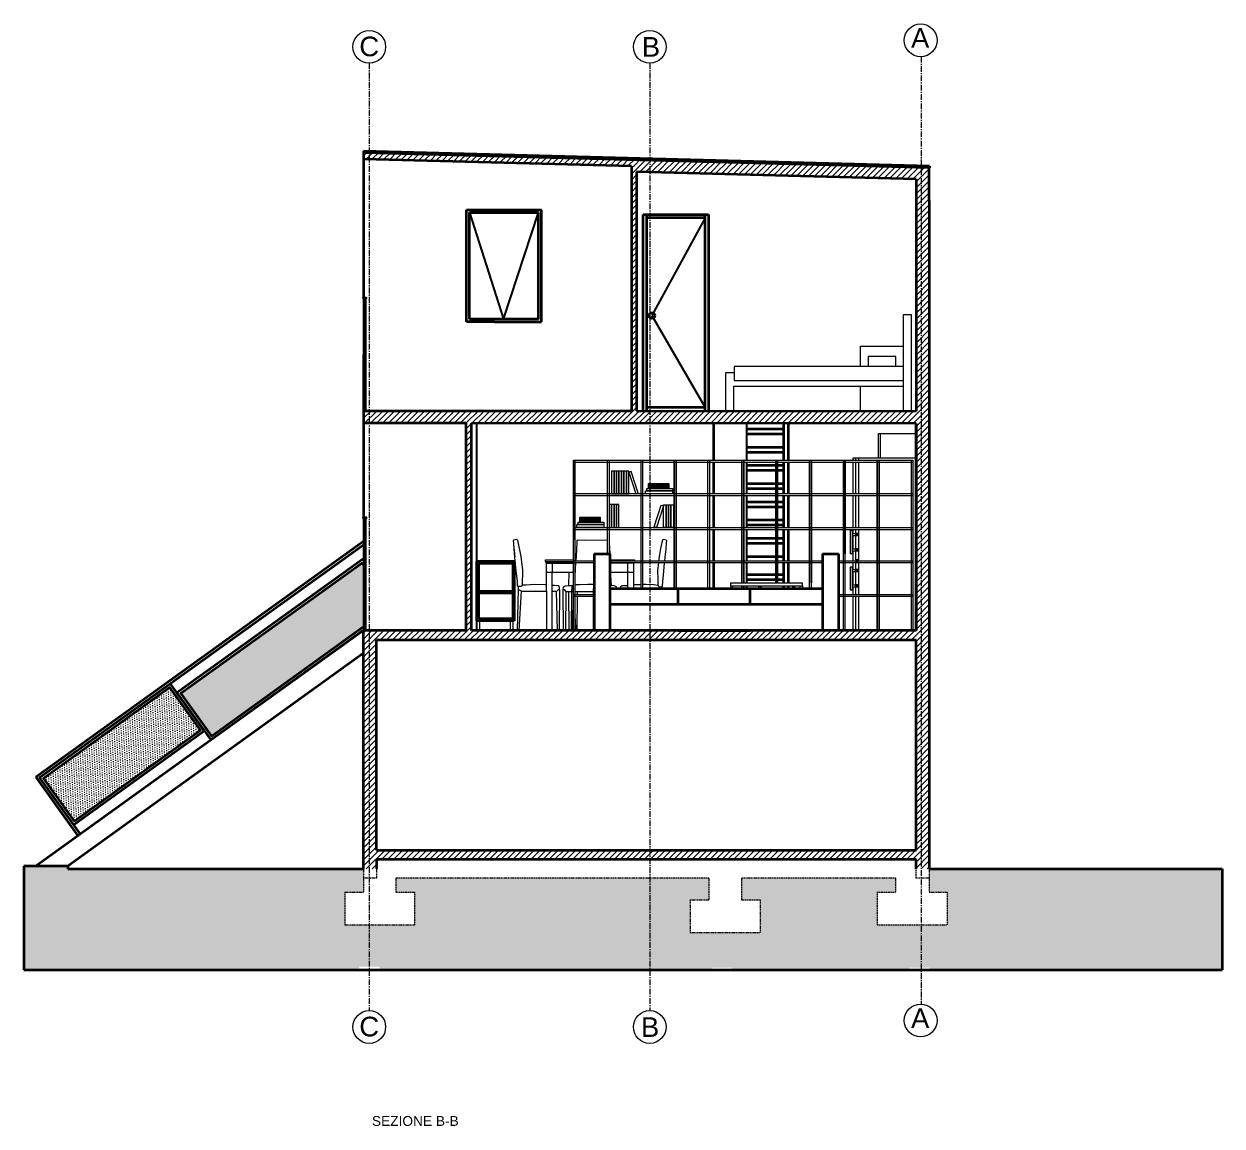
# Model space of a CAD drawing. Header units: metres. Extents: x -3394 to 4496, y 8696 to 12812.
# Drawn here: x 3214 to 4496, y 11612 to 12791 of the extents above; entities that cross this region are included whole.
import ezdxf

# ---------------------------------------------------------------- set-up
doc = ezdxf.new("R2010")
doc.units = ezdxf.units.M
doc.header["$LTSCALE"] = 5
doc.header["$MEASUREMENT"] = 0
doc.linetypes.add('CENTERX2', pattern=[4, 2.5, -0.5, 0.5, -0.5])
doc.linetypes.add('HIDDEN', pattern=[0.375, 0.25, -0.125])
for name, color, linetype, lineweight in [('A-ANNO-SYMB', 3, 'Continuous', 15), ('A-ANNO-SYMBT', 1, 'CENTERX2', 9), ('A-ELEV-MBE2', 2, 'Continuous', 25), ('A-FLOR-LEVL', 5, 'Continuous', 35), ('A-FURN', 2, 'Continuous', 18), ('A-GLAZ-FULL', 5, 'Continuous', 25), ('A-WALL-FULL', 4, 'Continuous', 35), ('G-ANNO-TTLB', 3, 'Continuous', 18)]:
    doc.layers.add(name, color=color, linetype=linetype, lineweight=lineweight)
doc.layers.add('FINESTRE', color=5, linetype='Continuous')
doc.layers.add('G-ANNO-NPLT', color=210, linetype='Continuous', lineweight=18, plot=False)
doc.styles.add('ARIAL', font='arial.ttf')

msp = doc.modelspace()

# ---------------------------------------------------------------- hatches: boundary and pattern name
at = {"layer": 'G-ANNO-NPLT'}
h = msp.add_hatch(dxfattribs=at)
h.set_pattern_fill('ANSI31', color=256, scale=36.1)
h.set_pattern_definition([(45, (-308.1796, -3.8845), (-3.1908194, 3.1908194), [])])
h.paths.add_polyline_path([(3883.5, 12142.1), (3692.9, 12142.1), (3692.9, 12363.9), (3883.5, 12363.8), (3883.5, 12377.1), (3869.5, 12377.1), (3869.5, 12632.7), (3883.5, 12632.4), (3883.5, 12638.2), (3877.3, 12638.4), (3864, 12638.7), (3864, 12377.1), (3583.5, 12377.3), (3583.5, 12364), (3686.9, 12364), (3686.9, 12142.1), (3583.5, 12142.1), (3583.5, 11887.2), (3591.3, 11887.2), (3591.3, 11897.2), (3883.5, 11897.2), (3883.5, 11907.2), (3591.3, 11907.2), (3591.3, 12132.1), (3883.5, 12132.1)])
h.paths.add_polyline_path([(4174, 12637.2), (4168.3, 12637.2), (4168.3, 12630.9), (4168.3, 12630.8), (4031.9, 12634.5), (3883.5, 12638.2), (3883.5, 12632.4), (4031.5, 12628.5), (4168.3, 12624.9), (4168.3, 12602.2), (4168.3, 12376.9), (3883.5, 12377.1), (3883.5, 12363.8), (4168.3, 12363.6), (4168.3, 12142.1), (3990.9, 12142.1), (3990.9, 12142.1), (3913.6, 12142.1), (3883.5, 12142.1), (3883.5, 12132.1), (4168.3, 12132.1), (4168.3, 11907.2), (3883.5, 11907.2), (3883.5, 11897.2), (4168.3, 11897.2), (4168.3, 11887.2), (4174, 11887.2)])
h.paths.add_polyline_path([(4182.3, 12602.2), (4182.3, 12637.2), (4174, 12637.2), (4174, 11887.2), (4182.3, 11887.2)])
h.paths.add_polyline_path([(3583.5, 12142.1), (3577.3, 12142.1), (3577.3, 11887.2), (3583.5, 11887.2)])
h.paths.add_polyline_path([(3583.5, 12377.3), (3577.3, 12377.3), (3577.3, 12364), (3583.5, 12364)])
h.paths.add_polyline_path([(4168.3, 12637.2), (4174, 12637.2), (4174, 12637.5), (3883.5, 12645), (3883.5, 12638.2), (4031.9, 12634.5), (4168.3, 12630.8), (4168.3, 12630.9)])
h.paths.add_polyline_path([(3883.5, 12646.8), (3883.5, 12645), (4174, 12637.5), (4174, 12639.3)])
h.paths.add_polyline_path([(4182.9, 12639), (4174, 12639.3), (4174, 12637.5), (4182.8, 12637.2)])
h.paths.add_polyline_path([(3883.5, 12645), (3583.5, 12652.8), (3583.5, 12646), (3877.3, 12638.4), (3883.5, 12638.2)])
h.paths.add_polyline_path([(3883.5, 12646.8), (3583.5, 12654.6), (3583.5, 12652.8), (3883.5, 12645)])
h.paths.add_polyline_path([(3583.5, 12652.8), (3577.3, 12653), (3577.3, 12646.2), (3583.5, 12646)])
h.paths.add_polyline_path([(3583.5, 12654.6), (3577.3, 12654.8), (3577.3, 12653), (3583.5, 12652.8)])
h = msp.add_hatch(dxfattribs=at)
h.set_pattern_fill('DOTS', color=256, scale=40, angle=542.9169, style=0)
h.set_pattern_definition([(182.91694, (6150.3011, 8404.061), (-1.1211598, -2.5603712), [0, -2.5])])
h.paths.add_polyline_path([(3576, 12214.3), (3577.1, 12212.8), (3577.1, 12202.1), (3577.1, 12182.1), (3577.1, 12162.1), (3577.1, 12146.2), (3414.7, 12029.3), (3382, 12074.7)])
h = msp.add_hatch(dxfattribs=at)
h.set_pattern_fill('DOTS', color=256, scale=40, angle=542.9169, style=0)
h.set_pattern_definition([(92.916943, (13466.1625, 3390.395), (-2.5603712, 1.1211598), [0, -2.5])])
h.paths.add_polyline_path([(3370, 12081.1), (3402.8, 12035.6), (3267.7, 11938.4), (3235, 11983.9)])
h = msp.add_hatch(dxfattribs=at)
h.set_pattern_fill('DOTS', color=256, scale=100, angle=270, style=0)
h.set_pattern_definition([(180, (5670.072, 9442.398), (-3.125, -6.25), [0, -6.25])])
h.paths.add_polyline_path([(3214.1, 11890.1), (3260.9, 11890.1), (3260.9, 11887.2), (3577.3, 11887.2), (3577.3, 11877.2), (3577.3, 11862.2), (3557.4, 11862.2), (3557.4, 11827.2), (3631.7, 11827.2), (3631.7, 11862.2), (3611.8, 11862.2), (3611.8, 11877.2), (3946.6, 11877.2), (3946.6, 11854.7), (3946.6, 11854), (3926.7, 11854), (3926.7, 11819), (4001.7, 11819), (4001.7, 11854), (3981.7, 11854), (3981.7, 11854.4), (3981.7, 11877), (4146.5, 11877.4), (4146.5, 11862.2), (4126.6, 11862.2), (4126.6, 11827.2), (4201.6, 11827.2), (4201.6, 11862.2), (4182.3, 11862.2), (4182.3, 11877.2), (4182.3, 11887.2), (4495.7, 11887.2), (4495.7, 11779.3), (3214.1, 11779.3)])
h.paths.add_polyline_path([(3594.6, 11782.6), (3572.8, 11782.6), (3572.6, 11779.3), (3594.4, 11779.3)])
h.paths.add_polyline_path([(3971.2, 11781.5), (3950.1, 11781.5), (3950.1, 11779.3), (3971.2, 11779.3)])
h.paths.add_polyline_path([(4182.9, 11781.6), (4161.1, 11781.6), (4161.1, 11779.3), (4182.9, 11779.3)])

# ---------------------------------------------------------------- linework, layer by layer
at = {"layer": 'A-ANNO-SYMB'}
for p, q in [((4128.3, 12326.6), (4128.3, 12352.9)), ((4128.3, 12352.9), (4168.3, 12352.9)), ((4130.3, 12326.6), (4130.3, 12352.9)), ((4100.9, 12326.6), (4100.9, 12324.3)), ((4168.3, 12326.6), (4100.9, 12326.6)), ((4100.9, 12322.3), (4100.9, 12288.4)), ((4103.7, 12326.6), (4103.7, 12324.3)), ((4103.7, 12322.3), (4103.7, 12288.4)), ((4106.7, 12326.6), (4106.7, 12324.3)), ((4106.7, 12322.3), (4106.7, 12288.4)), ((4100.9, 12286.4), (4100.9, 12252.4)), ((4103.7, 12286.4), (4103.7, 12252.4)), ((4106.7, 12286.4), (4106.7, 12252.4)), ((4098, 12249.1), (4098, 12224.1)), ((4100, 12249.1), (4098, 12249.1)), ((4100, 12249.1), (4100, 12224.1)), ((4100, 12246.1), (4103.7, 12246.1)), ((4103.7, 12243.6), (4100, 12243.6)), ((4100.9, 12250.3), (4100.9, 12246.1)), ((4100.9, 12243.6), (4100.9, 12229.6)), ((4103.7, 12250.3), (4103.7, 12217.8)), ((4106.7, 12246.1), (4103.7, 12246.1)), ((4106.7, 12243.6), (4103.7, 12243.6)), ((4106.7, 12250.3), (4106.7, 12234.3)), ((4100, 12229.6), (4103.7, 12229.6)), ((4103.7, 12227.1), (4100, 12227.1)), ((4100.9, 12227.1), (4100.9, 12216.5)), ((4106.7, 12229.6), (4103.7, 12229.6)), ((4106.7, 12227.1), (4103.7, 12227.1)), ((4106.7, 12234.3), (4106.7, 12227.1)), ((4106.7, 12227.2), (4106.7, 12216.5)), ((4100, 12224.1), (4098, 12224.1)), ((4100.9, 12214.5), (4100.9, 12207.5)), ((4103.7, 12218.1), (4106.7, 12218.1)), ((4103.7, 12217.8), (4106.7, 12217.8)), ((4103.7, 12216.8), (4103.7, 12216.5)), ((4103.7, 12216.8), (4106.7, 12216.8)), ((4103.7, 12216.5), (4106.7, 12216.5)), ((4103.7, 12214.5), (4103.7, 12180.5)), ((4106.7, 12214.5), (4106.7, 12189.2)), ((4098, 12209.9), (4098, 12185.5)), ((4100, 12209.9), (4098, 12209.9)), ((4100, 12209.9), (4100, 12185.5)), ((4100, 12207.5), (4103.7, 12207.5)), ((4103.7, 12205), (4100, 12205)), ((4100.9, 12205), (4100.9, 12191)), ((4106.7, 12207.5), (4103.7, 12207.5)), ((4106.7, 12205), (4103.7, 12205)), ((4100, 12191), (4103.7, 12191)), ((4103.7, 12188.5), (4100, 12188.5)), ((4100.9, 12188.5), (4100.9, 12180.5)), ((4106.7, 12191), (4103.7, 12191)), ((4106.7, 12188.5), (4103.7, 12188.5)), ((4106.7, 12191), (4106.7, 12180.5)), ((4100, 12185.5), (4098, 12185.5)), ((4100.9, 12178.5), (4100.9, 12142.1)), ((4103.7, 12178.5), (4103.7, 12142.6)), ((4106.7, 12178.5), (4106.7, 12161.9)), ((4106.7, 12161.9), (4106.7, 12142.1)), ((4100.9, 12142.6), (4106.7, 12142.6))]:
    msp.add_line(p, q, dxfattribs=at)
for centre, radius in [((4173.3, 12773.5), 17.5), ((3583.5, 12766.5), 17.5), ((3883.5, 12766.5), 17.5), ((4105.2, 12244.9), 0.634), ((4105.2, 12206.3), 0.634), ((4173.3, 11725.1), 17.5), ((3583.5, 11718.1), 17.5), ((3883.5, 11718.1), 17.5)]:
    msp.add_circle(centre, radius, dxfattribs=at)
for centre, start, end in [((4105.2, 12228.4), 16.1788, 232.7994), ((4105.2, 12228.4), 127.2006, 16.1788), ((4105.2, 12189.8), 293.2632, 246.7368), ((4105.2, 12189.8), 113.9558, 67.4294)]:
    msp.add_arc(centre, 0.634, start, end, dxfattribs=at)
at = {"layer": 'A-ANNO-SYMBT', "ltscale": 0.5}
for p, q in [((4174, 12756), (4174, 11742.6)), ((3583.5, 12749), (3583.5, 11735.6)), ((3883.5, 12749), (3883.5, 11735.6))]:
    msp.add_line(p, q, dxfattribs=at)
at = {"layer": 'A-ANNO-SYMBT', "linetype": 'HIDDEN'}
for p, q in [((3577.3, 11887.2), (3577.3, 11877.2)), ((3591.3, 11887.2), (3591.3, 11877.2)), ((3591.3, 11877.2), (3577.3, 11877.2)), ((3577.3, 11877.2), (3577.3, 11862.2)), ((3611.8, 11877.2), (3611.8, 11862.2)), ((3946.6, 11877.2), (3611.8, 11877.2)), ((3946.6, 11877.2), (3946.6, 11854)), ((3981.7, 11877.2), (3981.7, 11854)), ((4146.5, 11877.2), (3981.7, 11877.2)), ((4146.5, 11877.2), (4146.5, 11862.2)), ((4182.3, 11877.2), (4182.3, 11862.2)), ((3557.4, 11862.2), (3557.4, 11827.2)), ((3557.4, 11862.2), (3577.3, 11862.2)), ((3611.8, 11862.2), (3631.7, 11862.2)), ((3631.7, 11862.2), (3631.7, 11827.2)), ((4126.6, 11862.2), (4126.6, 11827.2)), ((4126.6, 11862.2), (4146.5, 11862.2)), ((4182.3, 11862.2), (4201.6, 11862.2)), ((4201.6, 11862.2), (4201.6, 11827.2)), ((3926.7, 11854), (3926.7, 11819)), ((3926.7, 11854), (3946.6, 11854)), ((3981.7, 11854), (4001.7, 11854)), ((4001.7, 11854), (4001.7, 11819)), ((3557.4, 11827.2), (3631.7, 11827.2)), ((3926.7, 11819), (4001.7, 11819)), ((4126.6, 11827.2), (4201.6, 11827.2))]:
    msp.add_line(p, q, dxfattribs=at)
msp.add_lwpolyline([(4182.3, 11887.2), (4182.3, 11887.2), (4182.3, 11887.2), (4182.3, 11877.2), (4168.3, 11877.2), (4168.3, 11887.2)], dxfattribs=at)
at = {"layer": 'A-ELEV-MBE2', "ltscale": 0.8}
for p, q in [((3690.6, 12589.3), (3726.9, 12475.3)), ((3726.9, 12475.3), (3764.6, 12589.3))]:
    msp.add_line(p, q, dxfattribs=at)
at = {"layer": 'A-ELEV-MBE2'}
for p, q in [((3942.8, 12583.6), (3885.8, 12479)), ((3885.8, 12479), (3942.9, 12380.6))]:
    msp.add_line(p, q, dxfattribs=at)
at = {"layer": 'A-FLOR-LEVL'}
for p, q in [((3577.3, 12646.2), (3577.3, 12498.2)), ((3687.6, 12472.3), (3687.6, 12592.3)), ((3687.6, 12592.3), (3717.4, 12592.3)), ((3690.6, 12475.3), (3690.6, 12589.3)), ((3690.6, 12589.3), (3764.6, 12589.3)), ((3717.4, 12592.3), (3767.6, 12592.3)), ((3764.6, 12475.3), (3764.6, 12589.3)), ((3767.6, 12472.3), (3767.6, 12592.3)), ((3876.3, 12377.1), (3876.3, 12587.1)), ((3876.3, 12587.1), (3946.3, 12587.1)), ((3879.9, 12587.1), (3879.9, 12377.1)), ((3942.9, 12377), (3942.9, 12587.1)), ((3946.3, 12587.1), (3946.3, 12377)), ((3876.3, 12583.6), (3876.3, 12583.6)), ((3942.8, 12583.6), (3879.9, 12583.6)), ((3577.5, 12497.3), (3577.4, 12377.3)), ((3717.4, 12472.3), (3687.6, 12472.3)), ((3764.6, 12475.3), (3690.6, 12475.3)), ((3717.4, 12472.3), (3767.6, 12472.3)), ((3942.9, 12380.6), (3879.9, 12380.6)), ((3577.3, 12364), (3577.3, 12263)), ((3951.7, 12363.8), (3951.7, 12324.3)), ((4026.6, 12357.6), (3987.3, 12357.6)), ((4026.7, 12363.7), (4026.7, 12324.3)), ((4031.6, 12363.7), (4031.7, 12324.3)), ((4031.6, 12356.8), (4031.7, 12324.3)), ((3987.3, 12352.6), (4026.7, 12352.6)), ((3987.3, 12352.6), (4026.7, 12352.6)), ((4026.7, 12338.1), (3987.3, 12338.1)), ((3987.3, 12333.1), (4026.7, 12333.1)), ((3951.7, 12322.3), (3951.7, 12288.4)), ((3951.7, 12322.3), (3951.7, 12288.4)), ((4018.2, 12318.6), (3987.3, 12318.6)), ((4026.7, 12318.6), (4020.2, 12318.6)), ((4026.7, 12322.3), (4026.7, 12288.4)), ((4026.7, 12322.3), (4026.7, 12288.4)), ((4031.7, 12322.3), (4031.7, 12288.4)), ((4031.7, 12322.3), (4031.7, 12288.4)), ((3987.3, 12313.6), (4018.2, 12313.6)), ((4020.2, 12313.6), (4026.7, 12313.6)), ((4018.2, 12299.1), (3987.3, 12299.1)), ((3987.3, 12294.1), (4018.2, 12294.1)), ((4026.7, 12299.1), (4020.2, 12299.1)), ((4020.2, 12294.1), (4026.7, 12294.1)), ((3951.7, 12286.4), (3951.7, 12252.4)), ((3951.7, 12286.4), (3951.7, 12252.4)), ((4018.2, 12279.6), (3987.3, 12279.6)), ((4026.7, 12279.6), (4020.2, 12279.6)), ((4026.7, 12286.4), (4026.7, 12277.6)), ((4026.7, 12286.4), (4026.7, 12277.6)), ((4031.7, 12286.4), (4031.7, 12277.6)), ((4031.7, 12286.4), (4031.7, 12277.6)), ((3987.3, 12274.6), (4018.2, 12274.6)), ((4020.2, 12274.6), (4026.7, 12274.6)), ((3577.6, 12262.1), (3577.6, 12142.1)), ((3951.7, 12250.3), (3951.7, 12216.5)), ((3951.7, 12250.3), (3951.7, 12216.5)), ((4018.2, 12240.6), (3987.3, 12240.6)), ((4026.7, 12240.6), (4020.2, 12240.6)), ((3577.5, 12237.7), (3226.7, 11985.2)), ((3577.5, 12234), (3230.8, 11984.6)), ((3987.3, 12235.6), (4018.2, 12235.6)), ((4020.2, 12235.6), (4026.7, 12235.6)), ((3951.7, 12214.5), (3951.7, 12187.1)), ((3951.7, 12214.5), (3951.7, 12187.1)), ((3577.3, 12142.6), (3226.7, 11890.1)), ((3577.3, 12118), (3260.9, 11890.1)), ((3226.7, 11985.2), (3271.7, 11922.6)), ((3230.8, 11984.6), (3274.2, 11924.3))]:
    msp.add_line(p, q, dxfattribs=at)
at = {"layer": 'A-FLOR-LEVL', "ltscale": 0.003}
for p, q in [((4026.7, 12277.6), (4026.7, 12252.4)), ((4031.7, 12277.6), (4031.7, 12252.4)), ((4018.2, 12260.1), (3987.3, 12260.1)), ((3987.3, 12255.1), (4018.2, 12255.1)), ((4026.7, 12260.1), (4020.2, 12260.1)), ((4020.2, 12255.1), (4026.7, 12255.1)), ((4026.7, 12250.3), (4026.7, 12216.5)), ((4031.7, 12250.3), (4031.7, 12216.5)), ((4018.2, 12221.1), (3987.3, 12221.1)), ((4018.2, 12221.1), (3987.3, 12221.1)), ((4026.7, 12221.1), (4020.2, 12221.1)), ((4026.7, 12221.1), (4020.2, 12221.1)), ((4026.7, 12214.5), (4026.7, 12193.1)), ((4031.7, 12214.5), (4031.7, 12193.1)), ((4018.2, 12201.6), (3987.3, 12201.6)), ((4026.7, 12201.6), (4020.2, 12201.6)), ((3987.3, 12196.6), (4018.2, 12196.6)), ((4020.2, 12196.6), (4026.7, 12196.6)), ((4026.7, 12189.8), (4026.7, 12187.1)), ((4031.7, 12189.8), (4031.7, 12187.1))]:
    msp.add_line(p, q, dxfattribs=at)
at = {"layer": 'A-FLOR-LEVL'}
for points in [[(3577.5, 12217.4), (3576.7, 12218.5), (3377.8, 12075.4), (3414, 12025.1), (3577.3, 12142.6)], [(3577.4, 12212.3), (3576, 12214.3), (3382, 12074.7), (3414.7, 12029.3), (3577.3, 12146.3)]]:
    msp.add_lwpolyline(points, dxfattribs=at)
for points in [[(3267.1, 11934.2), (3406.9, 12034.9), (3370.7, 12085.2), (3230.8, 11984.6)], [(3267.7, 11938.4), (3402.8, 12035.6), (3370, 12081.1), (3235, 11983.9)]]:
    msp.add_lwpolyline(points, close=True, dxfattribs=at)
msp.add_circle((3885.8, 12479), 3.07, dxfattribs=at)
at = {"layer": 'A-FURN'}
for p, q in [((4163.6, 12479.9), (4154.6, 12479.9)), ((4154.6, 12479.9), (4154.6, 12376.9)), ((4163.6, 12376.9), (4163.6, 12479.9)), ((4109.1, 12424.5), (4109.1, 12446.3)), ((4109.1, 12446.3), (4154.6, 12446.3)), ((4146.7, 12435.4), (4117.3, 12435.4)), ((4117.3, 12435.4), (4117.3, 12424.5)), ((4146.7, 12424.3), (4146.7, 12435.4)), ((4154.6, 12424.5), (3973.7, 12424.5)), ((3973.7, 12424.5), (3973.7, 12409.6)), ((3973.6, 12417.9), (3964.6, 12417.9)), ((3964.6, 12417.9), (3964.6, 12377.3)), ((4154.4, 12409.4), (3973.8, 12409.4)), ((3973.6, 12377.3), (3973.6, 12403.4)), ((3973.6, 12403.4), (4154.4, 12403.4)), ((4109.1, 12376.9), (4109.1, 12403.4)), ((3801.8, 12142.3), (3801.8, 12324.3)), ((3801.8, 12324.3), (4030.4, 12324.3)), ((3801.8, 12142.1), (3801.8, 12324.3)), ((3801.8, 12324.1), (3801.8, 12239.2)), ((3801.8, 12322.3), (4030.4, 12322.3)), ((3803.8, 12142.1), (3803.8, 12324.3)), ((3838, 12324.3), (3838, 12224.1)), ((3838, 12324.3), (3838, 12224.1)), ((3840, 12324.3), (3840, 12224.1)), ((3873.8, 12324.3), (3873.8, 12187.1)), ((3873.8, 12324.2), (3873.8, 12187.1)), ((3875.8, 12324.3), (3875.8, 12187.1)), ((3875.8, 12324.2), (3875.8, 12187.1)), ((3909.6, 12324.3), (3909.6, 12187.1)), ((3909.6, 12324.3), (3909.6, 12187.1)), ((3909.6, 12187.1), (3909.6, 12324.3)), ((3909.6, 12324.3), (4138.2, 12324.3)), ((3909.6, 12324.3), (3945.6, 12324.3)), ((3909.6, 12324.1), (3909.6, 12239.2)), ((3909.6, 12322.3), (4138.2, 12322.3)), ((3909.8, 12324.3), (3945.8, 12324.3)), ((3911.6, 12324.3), (3911.6, 12187.1)), ((3911.6, 12324.3), (3911.6, 12187.1)), ((3911.6, 12187.1), (3911.6, 12324.3)), ((3927.8, 12324.3), (3963.8, 12324.3)), ((3928, 12324.3), (3964, 12324.3)), ((3945.8, 12324.3), (4165, 12324.3)), ((3945.8, 12187.1), (3945.8, 12324.3)), ((3945.8, 12322.3), (4165, 12322.3)), ((3947.8, 12187.1), (3947.8, 12324.3)), ((3964, 12324.3), (4000, 12324.3)), ((3964.2, 12324.3), (4000.2, 12324.3)), ((3982, 12324.3), (3982, 12193.1)), ((3982, 12324.3), (3982, 12193.1)), ((3982, 12324.3), (4165, 12324.3)), ((3982, 12193.1), (3982, 12324.3)), ((3982, 12324.1), (3982, 12239.2)), ((3982, 12322.3), (4165, 12322.3)), ((3984, 12324.3), (3984, 12193.1)), ((3984, 12193.1), (3984, 12324.3)), ((4000.2, 12324.3), (4036.2, 12324.3)), ((4000.4, 12324.3), (4036.4, 12324.3)), ((4018.2, 12324.3), (4018.2, 12193.1)), ((4018.2, 12324.3), (4018.2, 12193.1)), ((4018.2, 12193.1), (4018.2, 12324.3)), ((4018.2, 12324.1), (4018.2, 12239.2)), ((4018.2, 12322.3), (4165, 12322.3)), ((4020.2, 12324.3), (4020.2, 12193.1)), ((4020.2, 12193.1), (4020.2, 12324.3)), ((4054.4, 12324.3), (4054.4, 12193.1)), ((4054.4, 12324.3), (4054.4, 12193.1)), ((4054.4, 12324.3), (4165, 12324.3)), ((4054.4, 12324.3), (4090.4, 12324.3)), ((4054.4, 12187.1), (4054.4, 12324.3)), ((4054.4, 12324.1), (4054.4, 12239.2)), ((4054.4, 12322.3), (4165, 12322.3)), ((4054.6, 12324.3), (4090.6, 12324.3)), ((4056.4, 12324.3), (4056.4, 12193.1)), ((4056.4, 12187.1), (4056.4, 12324.3)), ((4090.6, 12324.3), (4090.6, 12224.1)), ((4090.6, 12324.3), (4090.6, 12224.1)), ((4090.6, 12142.1), (4090.6, 12324.3)), ((4090.6, 12324.3), (4126.6, 12324.3)), ((4090.6, 12324.1), (4090.6, 12239.2)), ((4090.6, 12322.3), (4165, 12322.3)), ((4090.8, 12324.3), (4126.8, 12324.3)), ((4092.6, 12324.3), (4092.6, 12224.1)), ((4092.6, 12142.1), (4092.6, 12324.3)), ((4126.8, 12324.3), (4126.8, 12142.3)), ((4126.8, 12324.3), (4126.8, 12142.2)), ((4126.8, 12142.3), (4126.8, 12324.3)), ((4126.8, 12324.3), (4165, 12324.3)), ((4126.8, 12324.3), (4162.8, 12324.3)), ((4126.8, 12324.1), (4126.8, 12239.2)), ((4126.8, 12322.3), (4165, 12322.3)), ((4127, 12324.3), (4163, 12324.3)), ((4128.8, 12324.3), (4128.8, 12142.2)), ((4128.8, 12142.3), (4128.8, 12324.3)), ((4163, 12324.3), (4163, 12142.3)), ((4163, 12324.3), (4163, 12142.1)), ((4165, 12324.3), (4165, 12142.1)), ((3984.9, 12288.4), (3801.8, 12288.4)), ((3801.8, 12288.4), (3801.8, 12252.4)), ((3984.9, 12286.4), (3801.8, 12286.4)), ((3880, 12286.4), (3806.5, 12286.4)), ((4092.7, 12288.4), (3909.6, 12288.4)), ((3909.6, 12288.4), (3909.6, 12252.4)), ((4092.7, 12286.4), (3909.6, 12286.4)), ((3987.8, 12286.4), (3914.3, 12286.4)), ((4128.9, 12288.4), (3945.8, 12288.4)), ((4128.9, 12286.4), (3945.8, 12286.4)), ((4024, 12286.4), (3950.5, 12286.4)), ((4042.2, 12286.4), (3968.7, 12286.4)), ((4165.1, 12288.4), (3982, 12288.4)), ((3982, 12288.4), (3982, 12252.4)), ((4165.1, 12286.4), (3982, 12286.4)), ((4165, 12288.4), (4018.2, 12288.4)), ((4018.2, 12288.4), (4018.2, 12252.4)), ((4165, 12286.4), (4018.2, 12286.4)), ((4096.4, 12286.4), (4022.9, 12286.4)), ((4165, 12288.4), (4054.4, 12288.4)), ((4165, 12286.4), (4054.4, 12286.4)), ((4132.6, 12286.4), (4059.1, 12286.4)), ((4165, 12288.4), (4090.6, 12288.4)), ((4090.6, 12288.4), (4090.6, 12252.4)), ((4165, 12286.4), (4090.6, 12286.4)), ((4165, 12286.4), (4095.3, 12286.4)), ((4165, 12288.4), (4126.8, 12288.4)), ((4126.8, 12288.4), (4126.8, 12252.4)), ((4165, 12286.4), (4126.8, 12286.4)), ((4165, 12286.4), (4131.5, 12286.4)), ((3801.8, 12252.4), (3913.6, 12252.4)), ((3909.6, 12252.4), (4021.4, 12252.4)), ((3945.8, 12252.4), (4057.6, 12252.4)), ((3964, 12252.4), (4075.8, 12252.4)), ((4018.2, 12252.4), (4130, 12252.4)), ((4054.4, 12252.4), (4165, 12252.4)), ((4090.6, 12252.4), (4165, 12252.4)), ((4126.8, 12252.4), (4165, 12252.4)), ((3801.8, 12250.3), (3913.6, 12250.3)), ((3909.6, 12250.3), (4021.4, 12250.3)), ((3945.8, 12250.3), (4057.6, 12250.3)), ((3982, 12250.3), (4093.8, 12250.3)), ((4018.2, 12250.3), (4130, 12250.3)), ((4054.4, 12250.3), (4165, 12250.3)), ((4090.6, 12250.3), (4165, 12250.3)), ((4126.8, 12250.3), (4165, 12250.3)), ((3823.9, 12216.5), (3801.8, 12216.5)), ((3823.9, 12214.5), (3801.8, 12214.5)), ((3859.4, 12216.5), (3840.9, 12216.5)), ((3858.9, 12214.5), (3840.9, 12214.5)), ((3840.9, 12214.5), (3866.2, 12214.5)), ((3909.6, 12216.5), (3858.9, 12216.5)), ((3908.9, 12214.5), (3858.9, 12214.5)), ((3866.2, 12214.5), (3866.2, 12214.5)), ((3965.4, 12214.5), (3908.9, 12214.5)), ((3965.7, 12216.5), (3909.6, 12216.5)), ((4001.6, 12214.5), (3945.1, 12214.5)), ((4001.9, 12216.5), (3945.8, 12216.5)), ((4037.8, 12214.5), (3981.3, 12214.5)), ((4018.2, 12216.5), (3982, 12216.5)), ((4020.2, 12216.5), (4002.2, 12216.5)), ((4054.4, 12214.5), (4017.5, 12214.5)), ((4068.4, 12216.5), (4020.2, 12216.5)), ((4068.4, 12214.5), (4053.7, 12214.5)), ((4092.4, 12216.5), (4085.4, 12216.5)), ((4092.2, 12214.5), (4085.4, 12214.5)), ((4146.4, 12214.5), (4092.2, 12214.5)), ((4146.6, 12216.5), (4092.6, 12216.5)), ((4165, 12214.5), (4126.1, 12214.5)), ((4165, 12216.5), (4126.8, 12216.5)), ((3969.9, 12193.1), (4046.9, 12193.1)), ((3969.9, 12193.1), (3969.9, 12189.8)), ((3969.9, 12189.8), (4046.9, 12189.8)), ((3969.9, 12189.8), (3969.9, 12187.1)), ((3972.4, 12187.1), (3972.4, 12189.8)), ((3982, 12187.1), (3982, 12189.8)), ((3982, 12189.8), (3982, 12187.1)), ((3982, 12189.8), (3982, 12187.1)), ((3984, 12187.1), (3984, 12189.8)), ((3984, 12189.8), (3984, 12187.1)), ((4000.2, 12187.1), (4000.2, 12189.8)), ((4000.2, 12189.8), (4000.2, 12187.1)), ((4000.2, 12189.8), (4000.2, 12187.1)), ((4002.2, 12187.1), (4002.2, 12189.8)), ((4002.2, 12189.8), (4002.2, 12187.1)), ((4036.4, 12187.1), (4036.4, 12189.8)), ((4036.4, 12189.8), (4036.4, 12187.1)), ((4036.4, 12189.8), (4036.4, 12187.1)), ((4038.4, 12187.1), (4038.4, 12189.8)), ((4038.4, 12189.8), (4038.4, 12187.1)), ((4044.4, 12187.1), (4044.4, 12189.8)), ((4046.9, 12189.8), (4046.9, 12193.1)), ((4046.9, 12189.8), (4046.9, 12187.1)), ((3801.7, 12185.9), (3801.8, 12185.6)), ((3823.9, 12180.5), (3801.8, 12180.5)), ((3823.9, 12178.5), (3801.8, 12178.5)), ((3969.9, 12187.1), (3972.4, 12187.1)), ((4046.9, 12187.1), (4044.4, 12187.1)), ((4165, 12180.5), (4085.4, 12180.5)), ((4165, 12178.5), (4085.4, 12178.5)), ((4139.4, 12180.5), (4103.4, 12180.5)), ((4165, 12180.5), (4103.4, 12180.5)), ((4139.4, 12178.5), (4103.4, 12178.5)), ((4165, 12178.5), (4103.4, 12178.5)), ((4165, 12180.5), (4126.8, 12180.5)), ((4165, 12178.5), (4126.8, 12178.5)), ((3734.3, 12152.5), (3734.3, 12142.1)), ((3803.8, 12154.5), (3804, 12142.3))]:
    msp.add_line(p, q, dxfattribs=at)
for points in [[(3845.3, 12312.8), (3842.7, 12312.8), (3842.7, 12288.4), (3845.3, 12288.4)], [(3847.9, 12312.8), (3845.3, 12312.8), (3845.3, 12288.4), (3847.9, 12288.4)], [(3850.6, 12312.8), (3847.9, 12312.8), (3847.9, 12288.4), (3850.6, 12288.4)], [(3853.2, 12312.8), (3850.6, 12312.8), (3850.6, 12288.4), (3853.2, 12288.4)], [(3855.9, 12312.8), (3853.2, 12312.8), (3853.2, 12288.4), (3855.9, 12288.4)], [(3858.5, 12312.8), (3855.9, 12312.8), (3855.9, 12288.4), (3858.5, 12288.4)], [(3861.1, 12312.8), (3858.5, 12312.8), (3858.5, 12288.4), (3861.1, 12288.4)], [(3863.6, 12312.4), (3861.1, 12311.6), (3868.7, 12288.4), (3871.2, 12289.2)], [(3907.8, 12288.4), (3878.9, 12288.4), (3878.9, 12291.6), (3907.8, 12291.6)], [(3907.8, 12291.6), (3880.4, 12291.6), (3880.4, 12294.1), (3907.8, 12294.1)], [(3904, 12297.6), (3882.2, 12297.6), (3882.2, 12299.4), (3904, 12299.4)], [(3904, 12295.9), (3882.2, 12295.9), (3882.2, 12297.6), (3904, 12297.6)], [(3904, 12294.1), (3882.2, 12294.1), (3882.2, 12295.9), (3904, 12295.9)], [(3842.7, 12276.8), (3840, 12276.8), (3840, 12252.4), (3842.7, 12252.4)], [(3845.3, 12276.8), (3842.7, 12276.8), (3842.7, 12252.4), (3845.3, 12252.4)], [(3847.9, 12276.8), (3845.3, 12276.8), (3845.3, 12252.4), (3847.9, 12252.4)], [(3850.6, 12276.8), (3847.9, 12276.8), (3847.9, 12252.4), (3850.6, 12252.4)], [(3895.8, 12276.4), (3898.3, 12275.5), (3890.7, 12252.4), (3888.2, 12253.2)], [(3898.3, 12276.7), (3900.9, 12276.7), (3900.9, 12252.4), (3898.3, 12252.4)], [(3900.9, 12276.7), (3903.5, 12276.7), (3903.5, 12252.4), (3900.9, 12252.4)], [(3903.5, 12276.7), (3906.2, 12276.7), (3906.2, 12252.4), (3903.5, 12252.4)], [(3906.2, 12276.7), (3908.8, 12276.7), (3908.8, 12252.4), (3906.2, 12252.4)], [(3834.4, 12252.4), (3805.5, 12252.4), (3805.5, 12255.6), (3834.4, 12255.6)], [(3834.4, 12255.6), (3807, 12255.6), (3807, 12258.1), (3834.4, 12258.1)], [(3830.6, 12261.6), (3808.8, 12261.6), (3808.8, 12263.4), (3830.6, 12263.4)], [(3830.6, 12259.8), (3808.8, 12259.8), (3808.8, 12261.6), (3830.6, 12261.6)], [(3830.6, 12258.1), (3808.8, 12258.1), (3808.8, 12259.8), (3830.6, 12259.8)]]:
    msp.add_lwpolyline(points, close=True, dxfattribs=at)
for points in [[(3701.3, 12152.4), (3701.3, 12142.1)], [(3737, 12152.4), (3737, 12142.1)]]:
    msp.add_lwpolyline(points, dxfattribs=at)
at = {"layer": 'A-GLAZ-FULL'}
for p, q in [((3579.7, 12497.3), (3577.5, 12497.3)), ((3579.7, 12377.3), (3579.7, 12497.3)), ((3579.7, 12262.1), (3577.6, 12262.1)), ((3579.7, 12142.1), (3579.7, 12262.1))]:
    msp.add_line(p, q, dxfattribs=at)
for points in [[(3576.6, 12497.3), (3580.6, 12497.3), (3580.6, 12498.2), (3576.6, 12498.2)], [(3576.7, 12262.1), (3580.6, 12262.1), (3580.6, 12263), (3576.7, 12263)]]:
    msp.add_lwpolyline(points, close=True, dxfattribs=at)
at = {"layer": 'A-WALL-FULL'}
for p, q in [((4182.9, 12639), (3577.3, 12654.8)), ((3577.3, 12654.8), (3577.3, 12653)), ((4182.8, 12637.2), (3577.3, 12653)), ((3577.3, 12653), (3577.3, 12646.2)), ((3864, 12638.7), (3577.3, 12646.2)), ((3864, 12638.7), (3864, 12377.1)), ((4182.9, 12639), (4182.8, 12637.2)), ((4031.5, 12628.5), (3869.5, 12632.7)), ((3869.5, 12632.7), (3869.5, 12377.1)), ((4168.3, 12624.9), (4031.7, 12628.5)), ((4168.3, 12602.2), (4168.3, 12376.9)), ((4182.3, 12602.2), (4182.3, 11887.2)), ((3577.3, 12377.3), (3864, 12377.1)), ((3577.3, 12377.3), (3577.3, 12364)), ((3869.5, 12377.1), (4168.3, 12376.9)), ((3686.9, 12364), (3577.3, 12364)), ((3686.9, 12363.9), (3686.9, 12142.1)), ((4168.3, 12363.6), (3692.9, 12363.9)), ((3692.9, 12142.1), (3692.9, 12363.9)), ((4168.3, 12142.1), (4168.3, 12363.6)), ((4168.3, 12363.2), (4168.3, 12142.1)), ((3698.3, 12216.3), (3738.4, 12216.3)), ((3698.3, 12216.3), (3698.3, 12152.5)), ((3700.3, 12214.3), (3737.1, 12214.3)), ((3700.3, 12214.3), (3700.3, 12184.4)), ((3737.1, 12216.3), (3737.1, 12184.4)), ((3738.4, 12216.3), (3738.4, 12152.5)), ((3823.9, 12224.1), (3823.9, 12142.1)), ((3823.9, 12224.1), (3840.9, 12224.1)), ((3840.9, 12224.1), (3840.9, 12142.1)), ((4068.4, 12224.1), (4068.4, 12142.1)), ((4068.4, 12224.1), (4085.4, 12224.1)), ((4085.4, 12224.1), (4085.4, 12142.1)), ((3700.3, 12184.4), (3737.1, 12184.4)), ((3700.3, 12184.4), (3700.3, 12154.5)), ((3700.3, 12182.4), (3737.1, 12182.4)), ((3737.1, 12184.4), (3737.1, 12152.5)), ((3823.9, 12142.1), (3823.9, 12187.1)), ((3840.9, 12187.1), (4068.4, 12187.1)), ((3913.6, 12187.1), (3913.6, 12170.1)), ((3990.9, 12170.1), (3990.9, 12187.1)), ((4068.4, 12170.1), (3840.9, 12170.1)), ((3738.4, 12152.5), (3698.3, 12152.5)), ((3737.1, 12154.5), (3700.3, 12154.5)), ((3577.3, 11887.2), (3577.3, 12142.1)), ((3686.9, 12142.1), (3577.3, 12142.1)), ((4168.3, 12142.1), (3692.9, 12142.1)), ((3913.6, 12142.1), (3990.9, 12142.1)), ((3591.3, 11907.2), (3591.3, 12132.1)), ((3591.3, 12132.1), (4168.3, 12132.1)), ((4168.3, 11907.2), (4168.3, 12132.1)), ((3591.3, 11897.2), (3591.3, 11887.2)), ((4168.3, 11887.2), (4168.3, 11897.2)), ((3214.1, 11890.1), (3214.1, 11779.3)), ((3260.9, 11890.1), (3214.1, 11890.1)), ((3260.9, 11890.1), (3260.9, 11887.2)), ((3260.9, 11887.2), (3577.3, 11887.2)), ((4182.3, 11887.2), (4495.7, 11887.2)), ((4495.7, 11887.2), (4495.7, 11779.3)), ((3214.1, 11779.3), (4495.7, 11779.3))]:
    msp.add_line(p, q, dxfattribs=at)
for points in [[(4182.3, 12602.2), (4182.3, 12637.2), (4168.3, 12637.6), (4168.3, 12637.6)], [(4168.3, 12624.9), (4168.3, 12602.2)], [(3591.3, 11907.2), (4168.3, 11907.2)], [(4168.3, 11897.2), (3591.3, 11897.2)]]:
    msp.add_lwpolyline(points, dxfattribs=at)
at = {"layer": 'FINESTRE'}
for p, q in [((3577.3, 12497.3), (3577.3, 12377.3)), ((3698.3, 12363.9), (3698.3, 12142.1)), ((3952.3, 12324.3), (3952.3, 12363.7)), ((3987.3, 12324.3), (3987.3, 12363.7)), ((3952.3, 12288.4), (3952.3, 12322.3)), ((3987.3, 12288.4), (3987.3, 12322.3)), ((3952.3, 12252.4), (3952.3, 12286.4)), ((3987.3, 12252.4), (3987.3, 12286.4)), ((3577.3, 12262.1), (3577.3, 12142.1)), ((3952.3, 12216.5), (3952.3, 12250.3)), ((3987.3, 12216.5), (3987.3, 12250.3)), ((3952.3, 12187.1), (3952.3, 12214.5)), ((3987.3, 12193.1), (3987.3, 12214.5)), ((3987.3, 12187.1), (3987.3, 12189.8))]:
    msp.add_line(p, q, dxfattribs=at)
at = {"layer": 'G-ANNO-TTLB'}
for p, q in [((3737.9, 12238.8), (3737.4, 12238.2)), ((3741.4, 12239.4), (3737.9, 12238.8)), ((3741.4, 12239.4), (3742.2, 12238.8)), ((3742.2, 12238.8), (3745.7, 12221.5)), ((3805.8, 12235.9), (3806, 12238.7)), ((3806, 12238.7), (3806.9, 12239.2)), ((3806.9, 12239.2), (3813.8, 12238.8)), ((3813.8, 12238.8), (3838, 12239.2)), ((3897.2, 12238.8), (3896.5, 12236.3)), ((3897.8, 12239.4), (3897.2, 12238.8)), ((3901.1, 12238.9), (3897.8, 12239.4)), ((3901.9, 12238.2), (3901.1, 12238.9)), ((3737.4, 12238.2), (3737.8, 12235.7)), ((3737.8, 12235.7), (3737.8, 12234.1)), ((3737.8, 12234.1), (3739.3, 12220.7)), ((3739.3, 12220.7), (3738.3, 12229.1)), ((3805, 12221.1), (3805.4, 12229.5)), ((3805.4, 12229.5), (3805.8, 12235.9)), ((3840, 12237.5), (3840.1, 12235.9)), ((3840.1, 12235.9), (3840.5, 12229.5)), ((3840.5, 12229.5), (3840.8, 12224.1)), ((3895.1, 12229.9), (3893.6, 12221.5)), ((3896.5, 12236.3), (3895.1, 12229.9)), ((3900, 12220.7), (3901, 12229.1)), ((3901, 12229.1), (3901.5, 12235.7)), ((3901.5, 12235.7), (3901.9, 12238.2)), ((3740.7, 12205.8), (3739.3, 12220.7)), ((3745.7, 12221.5), (3747.5, 12206.9)), ((3771.9, 12216.1), (3771.9, 12217.8)), ((3771.9, 12217.8), (3801.8, 12217.8)), ((3771.9, 12217.8), (3801.8, 12217.8)), ((3772.5, 12215.5), (3771.9, 12216.1)), ((3771.9, 12216.1), (3801.8, 12216.1)), ((3771.9, 12216.1), (3801.8, 12216.1)), ((3801.8, 12215.5), (3772.4, 12215.5)), ((3773.1, 12214.5), (3772.5, 12215.5)), ((3772.5, 12215.5), (3801.8, 12215.5)), ((3773.1, 12204.6), (3773.1, 12214.5)), ((3773.1, 12214.5), (3801.8, 12214.5)), ((3773.1, 12214.3), (3801.8, 12214.3)), ((3773.3, 12214.5), (3801.8, 12214.5)), ((3801.8, 12214.3), (3773.3, 12214.3)), ((3779.1, 12216.1), (3779.1, 12204.6)), ((3803.8, 12217.8), (3804.8, 12217.8)), ((3803.8, 12200.5), (3804.6, 12214.5)), ((3804.6, 12214.3), (3803.8, 12214.3)), ((3804.7, 12216.5), (3804.8, 12217.8)), ((3804.8, 12217.8), (3805, 12221.1)), ((3840.9, 12222.3), (3840.9, 12221.1)), ((3840.9, 12221.1), (3841.1, 12217.8)), ((3841.1, 12217.8), (3867.3, 12217.8)), ((3841.2, 12216.5), (3841.1, 12217.8)), ((3842.3, 12195.3), (3841.3, 12214.5)), ((3866.2, 12214.3), (3841.3, 12214.3)), ((3860.2, 12187.1), (3860.2, 12214.5)), ((3866.2, 12214.3), (3866.2, 12187.1)), ((3867.3, 12217.8), (3867.3, 12216.5)), ((3892.7, 12214.5), (3891.8, 12206.9)), ((3893.6, 12221.5), (3893, 12216.5)), ((3898.6, 12205.8), (3899.4, 12214.5)), ((3899.6, 12216.5), (3900, 12220.7)), ((3742, 12195), (3740.7, 12205.8)), ((3747.5, 12206.9), (3747.1, 12190.5)), ((3773.1, 12184.2), (3773.1, 12204.6)), ((3773.1, 12204.6), (3779.1, 12204.6)), ((3773.3, 12204.6), (3801.8, 12204.6)), ((3779.1, 12142.2), (3779.1, 12204.6)), ((3779.1, 12204.6), (3801.8, 12204.6)), ((3796.8, 12190.5), (3797.4, 12204.6)), ((3803.8, 12204.6), (3804.1, 12204.6)), ((3841.8, 12204.6), (3866.2, 12204.6)), ((3891.8, 12206.9), (3892.2, 12196.1)), ((3897.3, 12190.2), (3898.6, 12205.8)), ((3742.1, 12190.6), (3742, 12195)), ((3742.2, 12189.6), (3742.1, 12190.6)), ((3743, 12189), (3742.2, 12189.6)), ((3745.9, 12189.4), (3742.8, 12189.2)), ((3742.8, 12189.2), (3742.8, 12187.1)), ((3747.1, 12190.6), (3745.9, 12189.4)), ((3751.3, 12190.8), (3747.1, 12190.6)), ((3759.9, 12191.4), (3751.3, 12190.8)), ((3771.8, 12191), (3759.9, 12191.4)), ((3773.1, 12190.8), (3771.8, 12191)), ((3781.7, 12190.2), (3779.1, 12190.4)), ((3785.3, 12190), (3781.7, 12190.2)), ((3786.3, 12189.8), (3785.3, 12190)), ((3786.7, 12189.2), (3786.3, 12189.8)), ((3786.9, 12187.5), (3786.7, 12189.2)), ((3786.9, 12185.9), (3786.9, 12187.5)), ((3791, 12185.9), (3791.2, 12188.9)), ((3791.2, 12188.9), (3792, 12189.4)), ((3792, 12189.4), (3793.2, 12189.8)), ((3793.2, 12189.8), (3796.8, 12190.5)), ((3796.8, 12190.5), (3801.8, 12190.5)), ((3800.3, 12188.9), (3800.1, 12187.1)), ((3801.8, 12189.9), (3800.3, 12188.9)), ((3804.8, 12191), (3803.8, 12190.8)), ((3808.5, 12191), (3804.8, 12191)), ((3817.2, 12191.4), (3808.5, 12191)), ((3823.9, 12191.4), (3817.2, 12191.4)), ((3845.6, 12190), (3840.9, 12190.5)), ((3842.5, 12190.4), (3842.3, 12195.3)), ((3847.3, 12189.4), (3845.6, 12190)), ((3848.1, 12188.9), (3847.3, 12189.4)), ((3848.1, 12188.9), (3847.3, 12189.4)), ((3848.3, 12187.1), (3848.1, 12188.9)), ((3848.3, 12187.1), (3848.1, 12188.9)), ((3852.5, 12187.1), (3852.6, 12189.2)), ((3852.6, 12189.2), (3853, 12189.8)), ((3853, 12189.8), (3853.9, 12190)), ((3860.2, 12190.4), (3853.9, 12190)), ((3853.9, 12190), (3857.6, 12190.2)), ((3857.6, 12190.2), (3860.2, 12190.4)), ((3867.5, 12191), (3866.2, 12190.8)), ((3873.8, 12191.2), (3867.5, 12191)), ((3879.4, 12191.4), (3875.8, 12191.3)), ((3887.9, 12191), (3879.4, 12191.4)), ((3892.1, 12190.4), (3887.9, 12191)), ((3892.2, 12191.2), (3892.1, 12190.4)), ((3892.1, 12190.4), (3892.4, 12190.2)), ((3892.2, 12196.1), (3892.2, 12191.2)), ((3892.4, 12190.2), (3893, 12189.6)), ((3893, 12189.6), (3893.4, 12189)), ((3893.4, 12189), (3896.5, 12188.9)), ((3896.5, 12188.9), (3897.1, 12189.4)), ((3896.5, 12187.1), (3896.5, 12188.9)), ((3897.1, 12190), (3897.3, 12190.2)), ((3897.1, 12189.4), (3897.1, 12190)), ((3742.2, 12142.1), (3743.2, 12185.9)), ((3742.8, 12187.1), (3742.8, 12184.6)), ((3742.8, 12184.6), (3743.2, 12184.6)), ((3743.2, 12185.9), (3745.9, 12184.6)), ((3746.1, 12184.2), (3743.6, 12142.1)), ((3745.9, 12184.6), (3746.1, 12184.2)), ((3746.1, 12184.2), (3751.3, 12184.2)), ((3751.3, 12184.2), (3760.1, 12184.2)), ((3760.1, 12184.2), (3773.1, 12184.2)), ((3773.1, 12184.2), (3773.1, 12142.1)), ((3779.1, 12184.2), (3784, 12184.2)), ((3785, 12142.1), (3783.8, 12184.2)), ((3784, 12184.2), (3785.9, 12185.9)), ((3785.9, 12185.9), (3786.9, 12185.9)), ((3786.9, 12185.9), (3786.5, 12142.1)), ((3791.4, 12142.1), (3791, 12185.9)), ((3791, 12185.9), (3792, 12185.9)), ((3792, 12185.9), (3793.3, 12184.4)), ((3793.3, 12184.4), (3793.3, 12184.2)), ((3793.3, 12184.2), (3793.9, 12184)), ((3793.9, 12184), (3793.3, 12142.1)), ((3793.9, 12184), (3801.8, 12184)), ((3797.4, 12142.1), (3797, 12184)), ((3799.9, 12184), (3799.3, 12142.1)), ((3800.1, 12187.1), (3800.1, 12185.9)), ((3800.1, 12185.9), (3801.7, 12185.9)), ((3800.5, 12142.3), (3800.1, 12185.9)), ((3803.8, 12184), (3806.3, 12184)), ((3805.9, 12142.3), (3806.3, 12178.5)), ((3806.3, 12184), (3823.9, 12184)), ((3806.3, 12180.5), (3806.3, 12184))]:
    msp.add_line(p, q, dxfattribs=at)

# ---------------------------------------------------------------- texts
at = {"layer": 'A-ANNO-SYMB', "style": 'ARIAL'}
for p in [(3572.7, 12756.6), (3572.7, 11708.2)]:
    msp.add_text('C', height=21, rotation=359.3, dxfattribs=at).set_placement(p)
for s, height, p in [('B', 21, (3875, 12756)), ('A', 21, (4163, 12765.5)), ('B', 21, (3874.1, 11707.5)), ('A', 21, (4163, 11717)), ('SEZIONE B-B', 10.5, (3586.3, 11612.3))]:
    msp.add_text(s, height=height, dxfattribs=at).set_placement(p)

doc.saveas('drawing.dxf')
